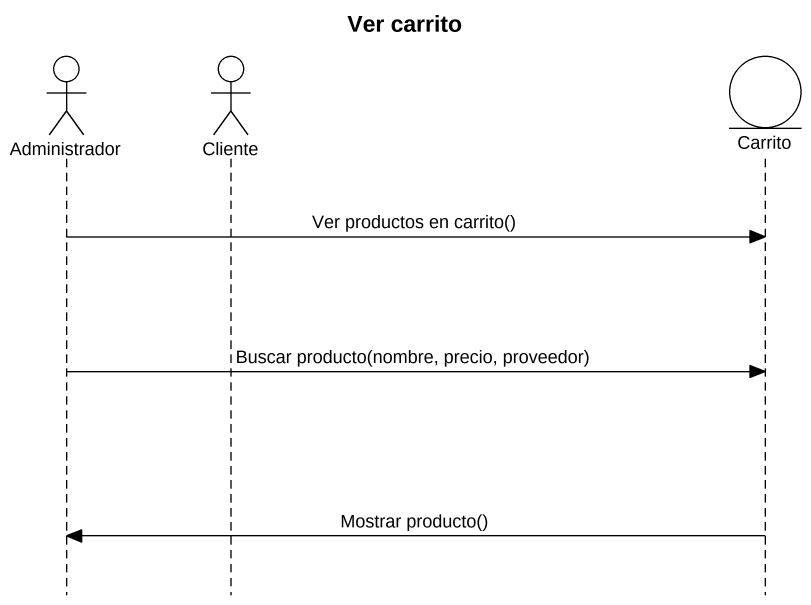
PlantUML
@startuml
title Ver carrito
hide footbox
actor Administrador
actor Cliente
entity Carrito

Administrador -> Carrito : Ver productos en carrito()
Administrador -> Carrito : Buscar producto(nombre, precio, proveedor)
Carrito -> Administrador : Mostrar producto()
@enduml
